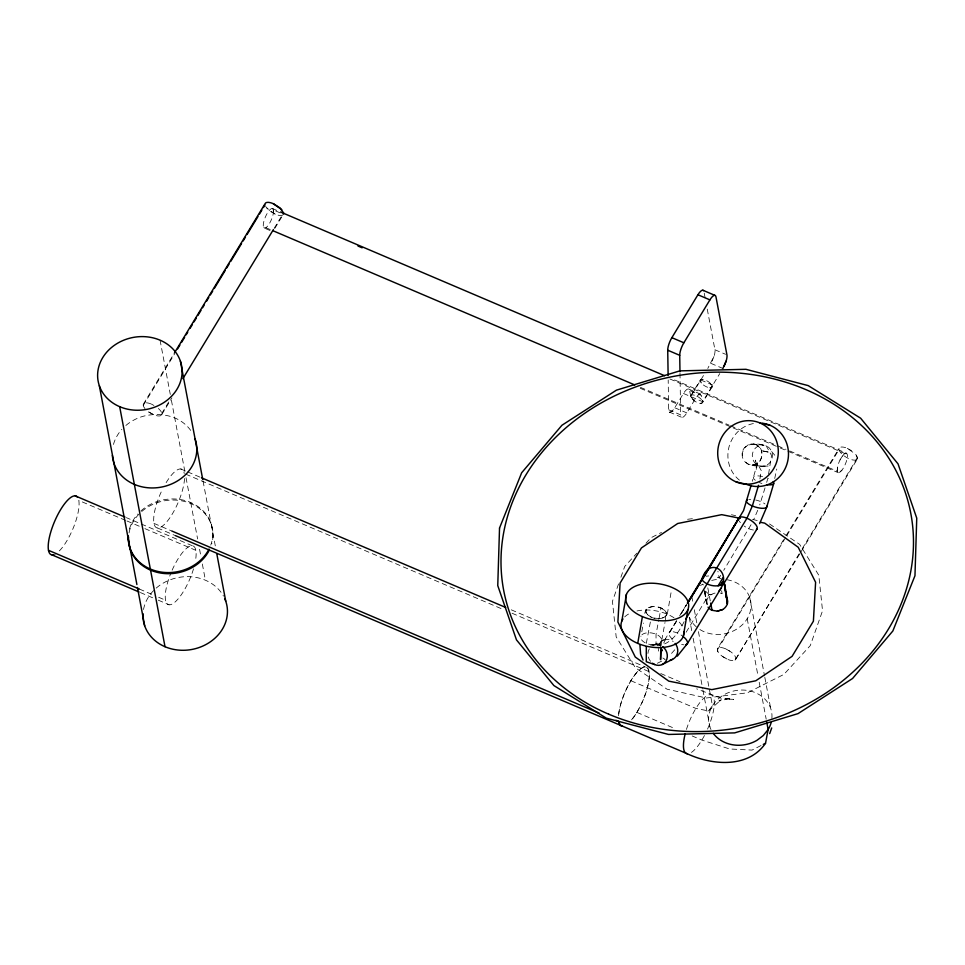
<?xml version="1.0" encoding="UTF-8"?>
<svg xmlns="http://www.w3.org/2000/svg" width="965" height="965" viewBox="0 0 965 965"><rect width="100%" height="100%" fill="white"/><g stroke="black" fill="none" stroke-linecap="round" stroke-linejoin="round"><path stroke-width="0.72" stroke-dasharray="4.83 3.62" d="M657.841 645.814L656.031 643.872L656.043 634.21L658.818 619.675M702.604 379.329L700.204 380.21L701.29 383.045A6.864 2.738 31.3 0 0 707.586 387.267A6.864 2.738 31.3 0 0 712.122 386.905L711.796 385.144L708.6 381.887M700.252 403.394L702.653 402.514L701.519 395.554L689.529 390.451A10.615 3.293 -66.9 0 0 683.485 393.479L673.534 409.655L670.108 412.344A10.615 3.293 -66.9 0 1 668.673 409.763L668.19 379.993M799.768 553.862L735.101 660.12A10.615 4.246 31.3 0 1 727.562 659.336L722.785 656.646A10.615 4.246 31.3 0 1 717.851 651.604L717.333 648.878L785.221 537.071M735.788 659.252L799.044 553.922M846.172 453.08L843.953 454.189L840.02 459.967A10.615 3.293 -66.9 0 0 837.427 467.482L837.246 471.234A10.615 3.293 -66.9 0 0 839.429 472.524L841.95 470.16A10.615 3.293 -66.9 0 0 847.342 454.599L846.172 453.08L671.507 378.63M857.511 458.773L855.822 454.37L847.294 448.303A10.615 4.246 31.3 0 0 838.983 448.773A10.615 4.246 31.3 0 0 846.052 457.181A10.615 4.246 31.3 0 0 856.824 459.642L857.511 458.773L800.552 552.583M837.427 467.482L837.246 471.234L787.344 449.955M759.925 478.942L761.252 470.582L758.466 465.54L756.56 464.117L755.305 460.148L756.524 466.179L756.162 470.329L757.935 461.21L752.326 481.258M768.562 474.105L771.53 455.48L766.21 445.854C757.248 442.597 740.855 442.392 742.206 455.95C744.172 467.977 759.551 466.023 768.514 466.047L763.629 466.192M653.04 606.575L648.456 607.6L645.935 609.952L645.682 611.448C648.347 618.927 661.302 621.424 666.381 615.236L666.634 613.74C663.655 604.464 643.378 602.932 644.825 615.779M660.711 645.549L661.652 639.916M660.253 648.359L664.994 622.509M667.285 614.21L671.459 590.242M641.785 631.773L643.438 623.052M646.309 643.341L650.458 621.52M659.095 618.215L661.025 608.034L655.742 606.671M665.271 621.05L666.164 612.172M774.714 478.471L776.753 469.062M765.028 487.892L759.72 504.912M766.668 482.367L767.899 478.242A10.615 3.474 16.6 0 1 770.167 479.328M707.261 309.138L714.932 349.764A10.615 3.293 -66.9 0 1 714.16 355.928L707.779 368.461M618.565 583.909L612.437 601.316L616.177 636.864L635.344 667.72L667.008 689.179L706.368 697.997L747.417 692.798L783.906 674.402L810.286 645.597L822.542 610.773L818.803 575.236L799.635 544.381L767.971 522.909M620.917 577.215L624.693 566.491L636.864 553.198M735.101 660.12L735.837 658.021A10.615 4.246 31.3 0 0 730.336 651.472L725.559 648.782A10.615 4.246 31.3 0 0 717.345 648.878L717.851 651.604M856.824 459.642L857.571 457.543L855.822 454.37M757.718 510.316L753.774 519.46M712.158 361.019L714.16 355.928M751.047 524.743L723.738 570.291M676.61 620.833L669.734 632.196A10.615 4.246 31.3 0 0 674.499 640.856M679.662 615.791L686.525 604.428M143.315 404.226L174.52 352.816M143.254 405.457L174.472 354.046M161.818 413.358L168.839 401.802M274.181 228.307L283.541 212.879M161.758 414.6L171.903 397.894M274.904 228.247L282.709 215.4M690.723 395.807L700.204 380.21A6.864 2.738 31.3 0 1 705.524 380.15A6.864 2.738 31.3 0 1 711.796 385.144L712.122 386.905L702.653 402.514A6.864 2.738 31.3 0 1 694.245 400.837L691.061 397.568L689.529 390.451M694.245 400.837L690.687 396.603L704.667 373.588M668.673 409.763L680.663 414.878A10.615 3.293 -66.9 0 0 686.803 412.887L695.476 398.593A10.615 3.293 -66.9 0 1 701.519 395.554M683.485 393.479L702.689 401.717L719.769 373.576M684.149 621.665C678.829 631.894 672.448 642.232 660.482 645.368A10.615 9.469 63.3 0 0 653.076 645.392L663.51 640.145M686.139 632.208L709.07 594.464L714.245 594.621M720.686 575.321L719.154 577.842L714.739 576.503M786.005 535.78L839.068 448.399M717.284 650.108L785.944 537.01M786.728 535.732L839.007 449.63M840.02 459.967L842.638 455.673L845.159 453.309L846.908 453.526M802.168 548.783L857.571 457.543M676.706 620.893L669.734 632.196A10.615 4.246 31.3 0 1 682.05 635.67M681.362 613.354L686.006 605.815M676.163 621.593L666.2 637.419L663.655 643.281L666.031 637.865L661.435 641.508M680.904 613.933L686.441 604.995M674.752 649.783L669.348 655.862M630.929 680.735L695.886 708.419L708.431 710.928L712.46 705.777L698.214 630.434M645.995 543.235L651.073 537.698L661.495 532.439M666.381 615.236L663.86 617.6L659.276 618.625L653.86 618.022M839.429 472.524L841.95 470.16M708.431 710.928L721.253 699.758L718.889 701.097L731.18 698.129L725.27 699.01L733.653 699.36L721.687 698.455L696.682 688.853M748.357 444.708L744.22 448.098L742.218 453.188L742.881 458.616M670.108 412.344L672.267 411.102M761.035 745.535L752.037 750.095L729.673 748.973L701.869 740.083L692.195 735.957M657.358 663.281L665.175 659.348A10.615 9.469 63.3 0 1 662.871 657.997M709.721 387.785L712.122 386.905M706.018 576.226L708.732 575.936M687.562 519.291L694.897 518.374M655.452 644.68L649.879 645.368L657.985 644.68M750.891 443.96L763.677 445.167A10.615 10.048 -83.1 0 1 770.299 462.066A10.615 10.048 -83.1 0 1 753.038 459.859A10.615 10.048 -83.1 0 1 763.677 445.167M758.466 465.54L748.309 464.298L744.184 461.005M731.422 514.731L735.644 515.684M752.507 519.46L758.128 520.714M753.52 443.936C766.427 445.384 763.701 466.831 750.842 464.985L756.005 464.213L760.143 460.824L762.145 455.733L761.481 450.305M656.031 643.872L660.482 645.368M714.932 349.764L725.596 354.3M710.879 363.347L722.881 368.461M700.783 379.981L712.785 385.095M272.263 208.476L279.199 211.431M270.067 230.514L264.519 228.15L263.349 226.63A10.615 3.293 -66.9 0 1 266.738 214.17A10.615 3.293 -66.9 0 1 273.011 208.922L273.433 210.008L280.369 212.951M669.903 378.98L847.342 454.599M688.359 388.919L700.349 394.034M270.272 229.586L263.349 226.63L264.519 228.15A10.615 3.293 -66.9 0 0 270.043 222.457A10.615 3.293 -66.9 0 0 273.529 211.649L273.433 210.008M640.398 387.327L729.118 425.143M730.505 425.734L776.258 445.239M777.633 445.83L785.956 449.364M640.193 388.268L731.687 427.266M733.062 427.857L778.815 447.35M780.202 447.941L838.416 472.754M674.812 407.773L686.803 412.887M669.348 412.055L681.338 417.169M180.745 468.954L186.281 471.318M187.656 471.897L200.105 477.205M511.293 609.832L645.452 667.02M660.748 673.534L680.096 681.785M185.654 474.117L503.754 609.699M512.053 613.233L648.975 671.592M636.912 712.399L674.233 728.298M153.978 523.404L171.963 531.076M157.5 527.988L175.485 535.647M192.312 545.756L126.343 517.65M125.607 520.4L78.792 500.449A31.833 9.867 -66.9 0 1 72.206 530.473A31.833 9.867 -66.9 0 1 55.053 554.212M126.994 520.991L139.382 526.275M144.895 528.615L195.835 550.327M139.394 589.06L153.158 594.935M158.67 597.275L165.546 600.218M140.383 592.558L152.808 597.842M158.236 600.158L169.08 604.79M282.805 214.99A10.615 4.246 31.3 0 1 275.266 214.206L270.49 211.516L265.556 206.474M144.991 408.617A10.615 4.246 31.3 0 1 151.541 404.13L153.978 405.336M158.393 408.472A10.615 4.246 31.3 0 1 161.493 415.083A10.615 4.246 31.3 0 1 153.531 414.685L148.755 411.995A10.615 4.246 31.3 0 1 146.68 410.342M721.362 578.964L719.154 577.842L717.912 571.244M847.294 448.303L852.071 450.993M275.266 214.206L266.726 208.138M725.559 648.782L730.336 651.472M722.785 656.646L727.562 659.336M151.541 404.13L153.93 405.469M148.755 411.995L153.531 414.685M661.025 608.034L665.018 610.628M647.298 614.572L651.291 617.154M709.07 594.464L704.969 590.664M756.053 444.624L760.179 447.917M771.638 451.536L775.522 456.156M700.204 380.21L701.29 383.045M690.687 396.603A6.864 2.738 31.3 0 1 695.27 395.445A6.864 2.738 31.3 0 1 702.315 400.752L702.689 401.717M704.776 591.678L707.791 605.791M704.245 293.167L705.343 298.981M749.757 597.6L764.545 675.898M764.823 677.382L770.685 708.406M747.2 618.71L758.092 676.332M759.202 682.243L766.186 719.166M702.315 400.752L702.653 402.514M721.603 590.785L722.146 593.668A10.615 9.155 -10.7 0 0 719.576 592.932M707.815 587.866L710.421 601.665M704.414 591.473L706.971 605.067A10.615 9.155 -10.7 0 1 716.838 592.799M691.796 596.454L693.196 603.849M694.318 609.759L697.104 624.524M689.251 617.564L692.038 632.34M693.147 638.251L702.641 688.479M702.918 689.963L709.902 726.898M273.011 208.922L273.529 211.649M203.06 481.113L211.046 523.428M211.275 524.538L215.726 548.108M160.057 340.163L170.298 394.42M171.408 400.282L184.93 471.861M186.028 477.699L197.608 538.965M199.562 549.278L200.949 556.648M202.336 564.006L205.4 580.218M703.051 584.247L703.196 585.043M704.607 590.399L706.971 605.067M704.764 591.497L706.537 602.715M645.935 609.952L646.152 613.028M679.999 373.19L680.663 414.878M686.441 729.444A31.833 9.867 -66.9 0 1 710.047 694.716A31.833 9.867 -66.9 0 1 707.442 729.335M704.462 735.499A31.833 9.867 -66.9 0 1 691.435 752.411M711 729.564A31.833 27.454 -10.7 0 1 735.366 690.638A31.833 27.454 -10.7 0 1 771.891 718.334M172.132 570.194A31.833 9.879 -66.9 0 1 190.105 546.081A31.833 9.879 -66.9 0 1 195.304 561.594M193.519 568.831A31.833 9.879 -66.9 0 1 170.503 604.693A31.833 9.879 -66.9 0 1 170.528 574.03M129.045 532.909A42.448 36.61 -10.7 0 1 179.104 500.425A42.448 36.61 -10.7 0 1 211.83 543.548M140.854 510.98A42.448 36.61 -10.7 0 1 192.674 503.404A42.448 36.61 -10.7 0 1 210.756 545.116M129.443 529.085A42.448 36.61 -10.7 0 1 137.814 514.019M113.46 444.455A42.448 36.61 -10.7 0 1 121.831 429.389M125.872 425.469A42.448 36.61 -10.7 0 1 142.579 416.434C153.17 413.527 164.46 413.84 174.737 417.881A42.448 36.61 -10.7 0 1 192.132 432.561M143.508 609.506A42.448 36.61 -10.7 0 1 179.418 577.311A42.448 36.61 -10.7 0 1 223.494 596.105M650.494 661.327A10.615 9.469 63.3 0 1 649.397 648.673M641.894 634.813A10.615 5.802 10.8 0 1 659.517 636.321A10.615 5.802 10.8 0 1 653.401 644.813A10.615 5.802 10.8 0 1 640.953 636.128M658.576 651.122A10.615 9.469 63.3 0 1 658.335 648.408M658.757 645.79A10.615 9.469 63.3 0 1 673.208 641.484M624.669 616.937A31.833 18.263 9.9 0 1 629.445 613.559M636.96 610.954A31.833 18.263 9.9 0 1 673.992 617.781M679.227 622.099A31.833 18.263 9.9 0 1 682.641 626.876M739.419 480.148A31.833 30.217 -76.9 0 1 729.021 446.855A31.833 30.217 -76.9 0 1 754.618 423.333M726.778 579.688A31.833 27.454 -10.7 0 1 747.839 617.612A31.833 27.454 -10.7 0 1 699.613 629.349M696.356 626.9A31.833 27.454 -10.7 0 1 689.48 617.431M700.53 585.55A31.833 27.454 -10.7 0 1 702.822 584.102M711.712 580.447A31.833 27.454 -10.7 0 1 718.551 579.314M753.46 530.038A10.615 4.246 31.3 0 1 744.184 526.082M740.42 522.704A10.615 4.246 31.3 0 1 739.25 521.04M748.78 499.448A10.615 3.474 16.6 0 1 750.746 499.327M755.704 499.991A10.615 3.474 16.6 0 1 764.98 503.935M761.904 483.489A10.615 3.474 16.6 0 1 759.346 482.536M755.293 480.268A10.615 3.474 16.6 0 1 762.688 476.541M683.775 644.813A10.615 4.246 31.3 0 1 681.64 644.379M632.883 718.31A31.833 9.867 -66.9 0 0 649.324 676.574A31.833 9.867 -66.9 0 0 634.946 674.825A31.833 9.867 -66.9 0 0 618.517 716.561A31.833 9.879 -66.9 0 1 635.537 673.932A31.833 9.879 -66.9 0 1 649.083 678.504A31.833 9.879 -66.9 0 1 630.796 720.698M166.137 482.645A31.833 9.879 -66.9 0 1 184.267 473.526M184.532 478.471A31.833 9.879 -66.9 0 1 160.528 527.3A31.833 9.879 -66.9 0 1 162.313 489.629M766.138 451.596L760.601 450.534L769.829 452.416L766.138 451.596"/><path stroke-width="1.45" d="M646.309 646.671L646.285 661.737L654.752 664.583M677.333 656.164L687.49 643.45L721.036 588.216C731.18 569.977 708.467 557.058 702.062 578.976L702.279 580.23C707.176 585.827 717.188 587.745 723.641 583.909L757.175 528.675M639.904 644.729L640.603 654.149L643.076 660.06M661.001 649.059L660.567 659.65L660.772 648.287L662.376 650.687L660.567 648.745M621.798 621.11L626.454 594.319M637.732 643.39L642.4 616.599M683.232 636.478L687.888 609.699A31.833 18.263 9.9 0 0 647.937 583.306A31.833 18.263 9.9 0 0 635.694 613.028A31.833 18.263 9.9 0 0 687.888 609.699M175.485 535.647L687.261 753.762C711.796 765.257 748.165 768.598 765.534 743.255L768.14 729.516A31.833 27.454 -10.7 0 0 771.107 722.652M751.096 485.395L743.569 510.521L701.507 580.689M758.538 485.286L752.362 505.974L746.958 518.217L685.681 619.144M773.701 483.646L766.717 507.083L759.624 523.621M679.975 371.706L679.722 355.325A10.615 3.293 -66.9 0 1 683.871 342.78L709.914 299.874A10.615 3.293 -66.9 0 1 715.958 296.834L726.934 354.879A10.615 3.293 -66.9 0 1 726.15 361.043L722.881 368.461M769.66 733.617L771.711 727.948M724.148 366.133L726.15 361.043M702.592 577.842L705.198 573.536M723.641 583.909L724.124 582.486L725.523 589.856M722.194 582.534L720.517 585.478M718.129 585.815L723.183 577.504M703.497 576.37L704.366 574.947M707.104 570.653L702.062 578.976M703.835 576.925L738.732 518.302M687.285 603.173L702.544 577.926M174.52 352.816L265.037 203.748A10.615 4.246 31.3 0 1 273.264 203.651L280.115 207.994L283.541 212.879M177.584 348.908L179.924 345.048M181.492 342.479L184.617 337.34M186.173 334.771L187.729 332.201M190.069 328.341L192.409 324.493M193.977 321.924L196.317 318.064M197.873 315.495L200.997 310.356M202.553 307.787L204.122 305.217M206.462 301.357L208.802 297.497M210.358 294.928L212.698 291.08M214.266 288.511L225.183 270.514M226.751 267.944L229.091 264.084M230.647 261.515L241.576 243.53M243.132 240.96L245.472 237.101M247.04 234.531L257.957 216.546M259.525 213.965L261.865 210.117M263.421 207.547L264.989 204.978M182.88 378.666L273.397 229.586M668.13 375.518L667.72 350.211A10.615 3.293 -66.9 0 1 671.869 337.666L697.924 294.759A10.615 3.293 -66.9 0 1 703.533 290.634M705.343 573.319L739.419 517.433M688.335 602.051L699.963 583.198M688.817 601.171L703.039 578.204M723.123 581.183L721.325 583.958M721.036 588.216L718.587 591.605M763.291 744.401L765.534 743.255M662.147 664.571L672.581 659.336M726.44 597.48L724.16 582.908L727.658 601.255L727.369 603.656A10.615 9.155 -10.7 0 1 722.616 609.566L717.369 611.159L712.049 610.29A10.615 9.155 -10.7 0 1 708.093 607.202M717.369 611.159L722.616 609.566M740.348 518.338L721.711 514.659L677.707 523.5L641.448 547.915L620.097 583.077L617.889 622.015L635.272 657.02L668.781 681.145L711.796 689.637L755.788 680.783L792.06 656.369L813.399 621.207L815.606 582.269L798.236 547.276L764.726 523.139L760.42 522.294M759.974 422.959A31.833 30.217 -76.9 0 1 766.138 477.41A31.833 30.217 -76.9 0 1 717.912 456.855A31.833 30.217 -76.9 0 1 759.974 422.959L770.142 425.324M736.042 481.861L746.21 484.225A31.833 30.217 -76.9 0 0 787.344 462.693A31.833 30.217 -76.9 0 0 762.543 423.249M702.797 290.2L714.788 295.314M697.924 294.759L709.914 299.874M671.869 337.666L683.871 342.78M667.72 350.211L679.722 355.325M280.586 212.023L664.571 375.687M358.003 246.039L362.152 247.812M273.047 230.768L634.861 384.975M201.492 477.796L505.769 607.48M171.963 531.076L599.325 713.219M615.923 720.288L618.686 721.47A31.833 9.867 -66.9 0 0 622.22 726.042A31.833 9.867 -66.9 0 1 618.782 721.506M75.27 495.877L124.968 517.059M48.503 550.327L139.394 589.06M52.038 554.899L139.008 591.967M273.264 203.651L281.804 209.719M766.741 722.122L768.14 729.516L763.267 735.559L756.837 740.396A31.833 27.454 -10.7 0 1 713.256 733.316M710.698 603.101L712.049 610.29M180.383 361.091L202.783 479.653M216.835 554.006L225.738 601.147M119.672 406.675A42.448 36.61 -10.7 0 0 182.108 370.5A42.448 36.61 -10.7 0 0 117.814 343.094A42.448 36.61 -10.7 0 0 119.672 406.675L165.015 646.719M99.335 385.747L129.998 548.084M130.215 549.194L136.897 584.549M137.452 587.492L144.678 625.79M724.172 582.788L727.369 603.656L727.236 598.903A10.615 9.155 -10.7 0 0 726.114 596.756M687.261 753.762A31.833 9.867 -66.9 0 1 685.234 733.665M53.98 554.67A31.833 9.867 -66.9 0 1 54.004 522.873A31.833 9.867 -66.9 0 1 77.502 497.204M195.075 438.798A42.448 36.61 -10.7 0 1 161.891 486.999A42.448 36.61 -10.7 0 1 112.374 455.42M209.26 550.171A42.448 36.61 -10.7 0 1 160.853 573.089A42.448 36.61 -10.7 0 1 128.538 537.047M224.724 598.59A42.448 36.61 -10.7 0 1 191.782 649.481A42.448 36.61 -10.7 0 1 143.001 613.656M209.043 549.061A42.448 36.61 -10.7 0 1 160.624 571.98A42.448 36.61 -10.7 0 1 128.321 535.949M662.786 646.719A10.615 9.469 63.3 0 1 665.838 661.29A10.615 9.469 63.3 0 1 652.449 663.232M675.162 643.402A10.615 9.469 63.3 0 1 677.321 653.691A10.615 9.469 63.3 0 1 670.205 660.036M684.016 631.773A31.833 18.263 9.9 0 1 647.479 646.429A31.833 18.263 9.9 0 1 622.98 618.939M283.541 212.879A10.615 4.246 31.3 0 1 283.481 214.121M738.683 519.544A10.615 4.246 31.3 0 1 749.395 519.423A10.615 4.246 31.3 0 1 756.488 529.556M766.813 506.179A10.615 3.474 16.6 0 1 754.92 506.927A10.615 3.474 16.6 0 1 747.356 499.87M773.218 481.668A10.615 3.474 16.6 0 1 767.163 484.695M684.125 637.322A10.615 4.246 31.3 0 1 685.536 644.789M499.532 528.024L497.759 585.61L516.48 639.892L553.886 685.56L606.297 718.153L668.588 734.449L734.667 732.893L798.067 713.605L852.577 678.492L892.854 630.989L914.965 575.731L916.75 518.145L898.029 463.863L860.623 418.195L808.212 385.614L745.921 369.306L679.83 370.874L616.442 390.149L561.932 425.263L521.655 472.778L499.532 528.024M608.71 714.184A207.161 178.67 -10.7 0 0 913.421 537.601A207.161 178.67 -10.7 0 0 599.627 403.853A207.161 178.67 -10.7 0 0 608.71 714.184"/></g></svg>
